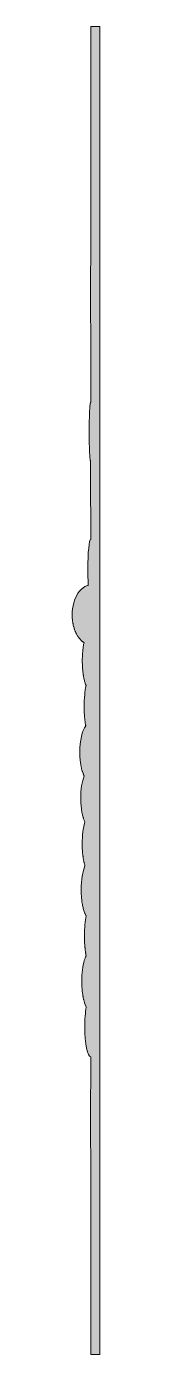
# Model space of a CAD drawing. Header units: inches. Extents: x 14 to 586, y 8 to 572.
# Drawn here: x 89 to 101, y 8 to 572 of the extents above; entities that cross this region are included whole.
import ezdxf

# ---------------------------------------------------------------- set-up
doc = ezdxf.new("R2010")
doc.units = ezdxf.units.IN
doc.header["$MEASUREMENT"] = 0
doc.layers.add('Layer 1', color=7, linetype='Continuous')

# ---------------------------------------------------------------- blocks, each defined once
blk = doc.blocks.new('block 2')
at = {"layer": 'Layer 1', "true_color": 0xff0000}
h = blk.add_hatch(color=1, dxfattribs=at)
h.dxf.hatch_style = 2
edge = h.paths.add_edge_path()
edge.add_spline(control_points=[(96.88, 470.55), (96.87, 470.55), (96.86, 469.47), (96.85, 467.67), (96.85, 466.64), (96.85, 465.37), (96.84, 463.94), (96.84, 463.59), (96.84, 463.22), (96.84, 462.84), (96.84, 461.33), (96.84, 459.67), (96.84, 457.93), (96.84, 456.19), (96.84, 454.53), (96.84, 453.02), (96.84, 452.64), (96.84, 452.27), (96.84, 451.91), (96.85, 450.48), (96.85, 449.22), (96.85, 448.19), (96.86, 446.39), (96.87, 445.31), (96.88, 445.31), (96.88, 445.31), (96.88, 412.31), (96.88, 412.31), (96.81, 412.31), (96.75, 412.11), (96.69, 411.74), (96.63, 411.37), (96.57, 410.83), (96.52, 410.15), (96.5, 409.93), (96.48, 409.68), (96.47, 409.43), (96.4, 408.4), (96.35, 407.13), (96.31, 405.7), (96.26, 403.91), (96.23, 401.87), (96.23, 399.69), (96.23, 399.27), (96.23, 398.87), (96.23, 398.46), (96.24, 398.31), (96.24, 398.17), (96.24, 398.02), (96.24, 397.76), (96.24, 397.5), (96.24, 397.25), (96.25, 397.09), (96.25, 396.94), (96.25, 396.79), (96.25, 396.55), (96.25, 396.32), (96.26, 396.09), (96.26, 395.93), (96.26, 395.77), (96.27, 395.61), (96.27, 395.4), (96.27, 395.18), (96.28, 394.98), (96.28, 394.81), (96.29, 394.65), (96.29, 394.49), (96.29, 394.29), (96.3, 394.1), (96.3, 393.91), (96.31, 393.76), (96.31, 393.6), (96.32, 393.45), (96.32, 393.26), (96.33, 393.07), (96.33, 392.88), (96.34, 392.74), (96.34, 392.6), (96.35, 392.47), (96.35, 392.29), (96.36, 392.11), (96.37, 391.93), (96.37, 391.8), (96.38, 391.67), (96.38, 391.55), (96.39, 391.36), (96.4, 391.18), (96.41, 391), (96.41, 390.9), (96.42, 390.8), (96.42, 390.7), (96.43, 390.51), (96.44, 390.33), (96.46, 390.15), (96.46, 390.08), (96.46, 389.99), (96.47, 389.92), (96.5, 389.43), (96.53, 388.99), (96.57, 388.62), (96.57, 388.56), (96.58, 388.51), (96.58, 388.46), (96.6, 388.34), (96.61, 388.21), (96.62, 388.1), (96.63, 388.05), (96.64, 388), (96.64, 387.94), (96.65, 387.85), (96.67, 387.77), (96.68, 387.69), (96.69, 387.64), (96.69, 387.6), (96.7, 387.55), (96.71, 387.49), (96.73, 387.43), (96.74, 387.38), (96.75, 387.34), (96.75, 387.31), (96.76, 387.28), (96.77, 387.26), (96.78, 387.22), (96.78, 387.21), (96.78, 386.21), (96.77, 385.12), (96.77, 383.95), (96.77, 382.79), (96.76, 381.55), (96.76, 380.27), (96.76, 378.97), (96.77, 377.71), (96.77, 376.52), (96.77, 375.73), (96.77, 374.97), (96.78, 374.26), (96.78, 373.9), (96.78, 373.55), (96.78, 373.22), (96.79, 372.55), (96.79, 371.92), (96.8, 371.35), (96.81, 370.49), (96.81, 369.76), (96.82, 369.18), (96.84, 368.4), (96.85, 367.89), (96.87, 367.72), (96.87, 367.68), (96.87, 367.66), (96.88, 367.66), (96.88, 367.66), (96.88, 354.07), (96.88, 354.07), (96.21, 354.07), (95.66, 348.42), (95.66, 341.45), (95.66, 340.88), (95.67, 340.32), (95.67, 339.78), (95.67, 339.71), (95.67, 339.64), (95.67, 339.57), (95.67, 339.5), (95.68, 339.42), (95.68, 339.35), (95.69, 338.87), (95.7, 338.39), (95.71, 337.93), (95.71, 337.87), (95.71, 337.81), (95.71, 337.75), (95.73, 337.24), (95.75, 336.75), (95.77, 336.27), (95.77, 336.21), (95.77, 336.16), (95.77, 336.1), (95.78, 336.03), (95.78, 335.97), (95.79, 335.89), (95.8, 335.49), (95.83, 335.1), (95.85, 334.73), (95.85, 334.67), (95.85, 334.6), (95.86, 334.55), (95.37, 334.45), (94.9, 334.28), (94.45, 334.04), (93.32, 333.46), (92.3, 332.47), (91.46, 331.2), (89.94, 328.9), (89, 325.64), (89, 322.03), (89, 322.03), (89, 322.03), (89, 322.02), (89, 321.63), (89.01, 321.25), (89.04, 320.86), (89.04, 320.75), (89.05, 320.63), (89.06, 320.51), (89.08, 320.24), (89.11, 319.97), (89.14, 319.7), (89.15, 319.58), (89.17, 319.46), (89.18, 319.34), (89.22, 319.04), (89.27, 318.74), (89.33, 318.45), (89.34, 318.38), (89.35, 318.31), (89.36, 318.24), (89.43, 317.88), (89.51, 317.54), (89.6, 317.2), (89.62, 317.1), (89.65, 317.01), (89.68, 316.92), (89.75, 316.67), (89.82, 316.42), (89.9, 316.18), (89.94, 316.07), (89.97, 315.97), (90.01, 315.86), (90.09, 315.62), (90.18, 315.39), (90.27, 315.16), (90.31, 315.08), (90.34, 314.99), (90.37, 314.91), (90.5, 314.61), (90.64, 314.32), (90.78, 314.04), (90.81, 313.98), (90.84, 313.93), (90.87, 313.88), (90.96, 313.71), (91.05, 313.54), (91.14, 313.38), (91.18, 313.32), (91.21, 313.27), (91.24, 313.22), (91.3, 313.14), (91.35, 313.05), (91.4, 312.97), (91.52, 312.79), (91.64, 312.61), (91.77, 312.44), (91.82, 312.37), (91.87, 312.3), (91.92, 312.23), (92.1, 312), (92.28, 311.77), (92.47, 311.57), (92.47, 311.57), (92.47, 311.57), (92.47, 311.57), (92.63, 311.39), (92.8, 311.23), (92.97, 311.07), (93, 311.05), (93.03, 311.02), (93.06, 311), (93.12, 310.94), (93.18, 310.89), (93.25, 310.84), (93.33, 310.77), (93.41, 310.7), (93.49, 310.64), (93.56, 310.59), (93.63, 310.54), (93.69, 310.5), (93.76, 310.45), (93.83, 310.4), (93.9, 310.35), (93.94, 310.32), (93.99, 310.29), (94.03, 310.26), (93.92, 309.73), (93.81, 309.17), (93.72, 308.58), (93.45, 306.8), (93.3, 304.77), (93.3, 302.62), (93.3, 302.12), (93.31, 301.63), (93.33, 301.14), (93.33, 300.99), (93.34, 300.84), (93.35, 300.69), (93.36, 300.35), (93.38, 300.02), (93.4, 299.69), (93.41, 299.53), (93.42, 299.37), (93.44, 299.21), (93.46, 298.88), (93.49, 298.55), (93.53, 298.23), (93.54, 298.11), (93.55, 297.97), (93.57, 297.85), (93.62, 297.41), (93.67, 296.98), (93.74, 296.57), (93.74, 296.52), (93.75, 296.48), (93.76, 296.43), (93.82, 296.07), (93.88, 295.72), (93.95, 295.39), (93.97, 295.26), (94, 295.15), (94.02, 295.03), (94.08, 294.77), (94.14, 294.52), (94.2, 294.27), (94.23, 294.16), (94.26, 294.04), (94.29, 293.92), (94.36, 293.67), (94.43, 293.44), (94.5, 293.21), (94.53, 293.12), (94.55, 293.04), (94.58, 292.96), (94.68, 292.66), (94.78, 292.38), (94.89, 292.12), (94.9, 292.11), (94.9, 292.1), (94.91, 292.09), (94.41, 289.81), (94.1, 286.67), (94.1, 283.21), (94.1, 282.79), (94.1, 282.38), (94.11, 281.98), (94.12, 281.84), (94.12, 281.71), (94.13, 281.58), (94.13, 281.31), (94.14, 281.05), (94.15, 280.78), (94.16, 280.63), (94.17, 280.48), (94.17, 280.33), (94.19, 280.09), (94.2, 279.85), (94.21, 279.62), (94.23, 279.47), (94.24, 279.32), (94.25, 279.16), (94.26, 278.94), (94.28, 278.73), (94.3, 278.51), (94.31, 278.36), (94.33, 278.21), (94.34, 278.06), (94.36, 277.85), (94.39, 277.64), (94.41, 277.44), (94.42, 277.3), (94.44, 277.15), (94.46, 277.01), (94.48, 276.81), (94.51, 276.62), (94.54, 276.42), (94.56, 276.29), (94.57, 276.16), (94.59, 276.03), (94.62, 275.83), (94.66, 275.64), (94.69, 275.45), (94.71, 275.34), (94.73, 275.22), (94.75, 275.11), (94.75, 275.08), (94.76, 275.05), (94.76, 275.03), (93.26, 272.94), (92.23, 268.69), (92.23, 263.79), (92.23, 263.31), (92.25, 262.84), (92.27, 262.38), (92.27, 262.23), (92.28, 262.08), (92.29, 261.94), (92.31, 261.63), (92.33, 261.32), (92.35, 261.01), (92.36, 260.84), (92.38, 260.68), (92.4, 260.51), (92.43, 260.23), (92.46, 259.96), (92.49, 259.69), (92.51, 259.53), (92.53, 259.36), (92.56, 259.2), (92.59, 258.93), (92.64, 258.67), (92.68, 258.42), (92.71, 258.27), (92.73, 258.11), (92.76, 257.97), (92.81, 257.69), (92.87, 257.42), (92.93, 257.16), (92.96, 257.04), (92.98, 256.93), (93.01, 256.81), (93.1, 256.45), (93.2, 256.09), (93.3, 255.75), (93.31, 255.7), (93.33, 255.66), (93.35, 255.61), (93.44, 255.32), (93.53, 255.04), (93.63, 254.78), (93.67, 254.67), (93.71, 254.57), (93.75, 254.47), (93.83, 254.28), (93.92, 254.08), (94, 253.9), (94.02, 253.86), (94.04, 253.81), (94.06, 253.77), (93.63, 252.61), (93.27, 251.2), (93.03, 249.61), (92.79, 248.01), (92.65, 246.24), (92.65, 244.38), (92.65, 243.89), (92.66, 243.41), (92.68, 242.94), (92.69, 242.79), (92.7, 242.64), (92.71, 242.49), (92.72, 242.17), (92.74, 241.85), (92.76, 241.54), (92.78, 241.38), (92.79, 241.21), (92.81, 241.05), (92.83, 240.76), (92.86, 240.47), (92.9, 240.19), (92.92, 240.03), (92.93, 239.87), (92.95, 239.71), (92.99, 239.42), (93.04, 239.12), (93.09, 238.84), (93.11, 238.71), (93.12, 238.59), (93.15, 238.47), (93.22, 238.07), (93.29, 237.68), (93.38, 237.3), (93.39, 237.26), (93.4, 237.22), (93.41, 237.18), (93.49, 236.85), (93.57, 236.53), (93.65, 236.23), (93.66, 236.2), (93.67, 236.16), (93.68, 236.13), (93.7, 236.05), (93.73, 235.98), (93.76, 235.9), (93.82, 235.67), (93.89, 235.45), (93.97, 235.24), (94.01, 235.13), (94.05, 235.02), (94.09, 234.91), (94.17, 234.71), (94.24, 234.53), (94.32, 234.35), (94.35, 234.29), (94.37, 234.22), (94.4, 234.16), (93.7, 231.85), (93.26, 228.59), (93.26, 224.96), (93.26, 224.52), (93.27, 224.07), (93.28, 223.64), (93.29, 223.49), (93.3, 223.35), (93.3, 223.2), (93.31, 222.91), (93.32, 222.63), (93.34, 222.35), (93.35, 222.18), (93.37, 222.01), (93.38, 221.85), (93.4, 221.6), (93.41, 221.35), (93.44, 221.11), (93.45, 220.93), (93.47, 220.76), (93.49, 220.59), (93.51, 220.37), (93.54, 220.14), (93.56, 219.92), (93.57, 219.88), (93.57, 219.83), (93.58, 219.79), (93.6, 219.66), (93.62, 219.54), (93.63, 219.42), (93.66, 219.21), (93.69, 219), (93.73, 218.79), (93.75, 218.63), (93.78, 218.47), (93.81, 218.31), (93.84, 218.11), (93.88, 217.92), (93.92, 217.73), (93.95, 217.58), (93.98, 217.43), (94.01, 217.28), (94.05, 217.1), (94.09, 216.92), (94.14, 216.75), (94.17, 216.6), (94.21, 216.46), (94.25, 216.32), (94.29, 216.16), (94.34, 216), (94.38, 215.84), (94.4, 215.78), (94.42, 215.71), (94.44, 215.65), (93.45, 213.35), (92.81, 209.68), (92.81, 205.55), (92.81, 205.02), (92.82, 204.5), (92.84, 203.98), (92.85, 203.83), (92.85, 203.69), (92.86, 203.54), (92.88, 203.15), (92.91, 202.78), (92.94, 202.4), (92.95, 202.27), (92.96, 202.13), (92.97, 202), (93.02, 201.52), (93.07, 201.05), (93.13, 200.59), (93.14, 200.53), (93.15, 200.47), (93.16, 200.4), (93.22, 200.01), (93.28, 199.63), (93.35, 199.26), (93.38, 199.13), (93.4, 199), (93.43, 198.88), (93.49, 198.55), (93.56, 198.24), (93.64, 197.93), (93.65, 197.87), (93.67, 197.79), (93.68, 197.72), (93.69, 197.69), (93.7, 197.67), (93.71, 197.64), (93.81, 197.26), (93.91, 196.9), (94.02, 196.56), (94.05, 196.49), (94.07, 196.42), (94.1, 196.35), (94.19, 196.08), (94.29, 195.82), (94.39, 195.58), (94.43, 195.49), (94.46, 195.4), (94.5, 195.31), (94.61, 195.08), (94.72, 194.86), (94.83, 194.66), (94.85, 194.62), (94.87, 194.57), (94.89, 194.53), (94.47, 192.3), (94.21, 189.36), (94.21, 186.14), (94.21, 185.71), (94.22, 185.29), (94.23, 184.88), (94.23, 184.74), (94.24, 184.6), (94.24, 184.47), (94.25, 184.19), (94.25, 183.92), (94.27, 183.65), (94.27, 183.49), (94.28, 183.33), (94.29, 183.17), (94.3, 182.94), (94.31, 182.7), (94.33, 182.47), (94.34, 182.3), (94.35, 182.14), (94.37, 181.98), (94.38, 181.76), (94.4, 181.54), (94.41, 181.33), (94.43, 181.17), (94.45, 181.01), (94.46, 180.85), (94.48, 180.65), (94.5, 180.45), (94.52, 180.25), (94.54, 180.09), (94.56, 179.94), (94.58, 179.78), (94.6, 179.59), (94.62, 179.41), (94.65, 179.23), (94.67, 179.08), (94.69, 178.93), (94.72, 178.78), (94.73, 178.67), (94.75, 178.55), (94.77, 178.43), (94.78, 178.38), (94.79, 178.33), (94.8, 178.27), (94.82, 178.13), (94.85, 177.99), (94.87, 177.86), (94.89, 177.76), (94.91, 177.65), (94.92, 177.55), (94.65, 177), (94.39, 176.34), (94.17, 175.58), (93.49, 173.3), (93.07, 170.17), (93.07, 166.72), (93.07, 166.19), (93.08, 165.68), (93.1, 165.17), (93.11, 165.02), (93.12, 164.87), (93.12, 164.72), (93.14, 164.35), (93.17, 163.97), (93.19, 163.61), (93.2, 163.47), (93.21, 163.33), (93.23, 163.19), (93.27, 162.71), (93.32, 162.24), (93.37, 161.79), (93.38, 161.75), (93.38, 161.72), (93.39, 161.68), (93.44, 161.26), (93.51, 160.86), (93.58, 160.47), (93.6, 160.34), (93.62, 160.22), (93.64, 160.09), (93.7, 159.78), (93.77, 159.47), (93.83, 159.18), (93.86, 159.07), (93.88, 158.96), (93.9, 158.86), (94, 158.48), (94.09, 158.11), (94.2, 157.77), (94.21, 157.72), (94.23, 157.68), (94.24, 157.64), (94.33, 157.34), (94.43, 157.06), (94.53, 156.8), (94.57, 156.71), (94.6, 156.62), (94.64, 156.54), (94.73, 156.32), (94.82, 156.11), (94.92, 155.92), (94.94, 155.87), (94.96, 155.82), (94.99, 155.77), (94.58, 153.53), (94.33, 150.56), (94.33, 147.31), (94.33, 140.34), (95.47, 134.69), (96.88, 134.69), (96.88, 134.69), (96.88, 121.1), (96.88, 121.1), (96.84, 121.1), (96.8, 115.45), (96.8, 108.48), (96.8, 101.51), (96.84, 95.86), (96.88, 95.86), (96.88, 95.86), (96.88, 8.5), (96.88, 8.5), (96.88, 8.5), (100.76, 8.5), (100.76, 8.5), (100.76, 8.5), (100.76, 571.5), (100.76, 571.5), (100.76, 571.5), (96.88, 571.5), (96.88, 571.5), (96.88, 571.5), (96.88, 470.55), (96.88, 470.55)], knot_values=[0, 0, 0, 0, 1, 1, 1, 2, 2, 2, 3, 3, 3, 4, 4, 4, 5, 5, 5, 6, 6, 6, 7, 7, 7, 8, 8, 8, 9, 9, 9, 10, 10, 10, 11, 11, 11, 12, 12, 12, 13, 13, 13, 14, 14, 14, 15, 15, 15, 16, 16, 16, 17, 17, 17, 18, 18, 18, 19, 19, 19, 20, 20, 20, 21, 21, 21, 22, 22, 22, 23, 23, 23, 24, 24, 24, 25, 25, 25, 26, 26, 26, 27, 27, 27, 28, 28, 28, 29, 29, 29, 30, 30, 30, 31, 31, 31, 32, 32, 32, 33, 33, 33, 34, 34, 34, 35, 35, 35, 36, 36, 36, 37, 37, 37, 38, 38, 38, 39, 39, 39, 40, 40, 40, 41, 41, 41, 42, 42, 42, 43, 43, 43, 44, 44, 44, 45, 45, 45, 46, 46, 46, 47, 47, 47, 48, 48, 48, 49, 49, 49, 50, 50, 50, 51, 51, 51, 52, 52, 52, 53, 53, 53, 54, 54, 54, 55, 55, 55, 56, 56, 56, 57, 57, 57, 58, 58, 58, 59, 59, 59, 60, 60, 60, 61, 61, 61, 62, 62, 62, 63, 63, 63, 64, 64, 64, 65, 65, 65, 66, 66, 66, 67, 67, 67, 68, 68, 68, 69, 69, 69, 70, 70, 70, 71, 71, 71, 72, 72, 72, 73, 73, 73, 74, 74, 74, 75, 75, 75, 76, 76, 76, 77, 77, 77, 78, 78, 78, 79, 79, 79, 80, 80, 80, 81, 81, 81, 82, 82, 82, 83, 83, 83, 84, 84, 84, 85, 85, 85, 86, 86, 86, 87, 87, 87, 88, 88, 88, 89, 89, 89, 90, 90, 90, 91, 91, 91, 92, 92, 92, 93, 93, 93, 94, 94, 94, 95, 95, 95, 96, 96, 96, 97, 97, 97, 98, 98, 98, 99, 99, 99, 100, 100, 100, 101, 101, 101, 102, 102, 102, 103, 103, 103, 104, 104, 104, 105, 105, 105, 106, 106, 106, 107, 107, 107, 108, 108, 108, 109, 109, 109, 110, 110, 110, 111, 111, 111, 112, 112, 112, 113, 113, 113, 114, 114, 114, 115, 115, 115, 116, 116, 116, 117, 117, 117, 118, 118, 118, 119, 119, 119, 120, 120, 120, 121, 121, 121, 122, 122, 122, 123, 123, 123, 124, 124, 124, 125, 125, 125, 126, 126, 126, 127, 127, 127, 128, 128, 128, 129, 129, 129, 130, 130, 130, 131, 131, 131, 132, 132, 132, 133, 133, 133, 134, 134, 134, 135, 135, 135, 136, 136, 136, 137, 137, 137, 138, 138, 138, 139, 139, 139, 140, 140, 140, 141, 141, 141, 142, 142, 142, 143, 143, 143, 144, 144, 144, 145, 145, 145, 146, 146, 146, 147, 147, 147, 148, 148, 148, 149, 149, 149, 150, 150, 150, 151, 151, 151, 152, 152, 152, 153, 153, 153, 154, 154, 154, 155, 155, 155, 156, 156, 156, 157, 157, 157, 158, 158, 158, 159, 159, 159, 160, 160, 160, 161, 161, 161, 162, 162, 162, 163, 163, 163, 164, 164, 164, 165, 165, 165, 166, 166, 166, 167, 167, 167, 168, 168, 168, 169, 169, 169, 170, 170, 170, 171, 171, 171, 172, 172, 172, 173, 173, 173, 174, 174, 174, 175, 175, 175, 176, 176, 176, 177, 177, 177, 178, 178, 178, 179, 179, 179, 180, 180, 180, 181, 181, 181, 182, 182, 182, 183, 183, 183, 184, 184, 184, 185, 185, 185, 186, 186, 186, 187, 187, 187, 188, 188, 188, 189, 189, 189, 190, 190, 190, 191, 191, 191, 192, 192, 192, 193, 193, 193, 194, 194, 194, 195, 195, 195, 196, 196, 196, 197, 197, 197, 198, 198, 198, 199, 199, 199, 200, 200, 200, 201, 201, 201, 202, 202, 202, 203, 203, 203, 204, 204, 204, 205, 205, 205, 206, 206, 206, 207, 207, 207, 208, 208, 208, 209, 209, 209, 210, 210, 210, 211, 211, 211, 212, 212, 212, 213, 213, 213, 214, 214, 214, 215, 215, 215, 216, 216, 216, 217, 217, 217, 218, 218, 218, 219, 219, 219, 220, 220, 220, 221, 221, 221, 222, 222, 222, 223, 223, 223, 224, 224, 224, 225, 225, 225, 226, 226, 226, 227, 227, 227, 228, 228, 228, 229, 229, 229, 230, 230, 230, 231, 231, 231, 232, 232, 232, 233, 233, 233, 234, 234, 234, 235, 235, 235, 236, 236, 236, 237, 237, 237, 238, 238, 238, 239, 239, 239, 240, 240, 240, 241, 241, 241, 242, 242, 242, 243, 243, 243, 244, 244, 244, 245, 245, 245, 245], degree=3, periodic=1)
at = {"layer": 'Layer 1', "lineweight": 0}
blk.add_open_spline([(96.88, 470.55), (96.87, 470.55), (96.86, 469.47), (96.85, 467.67), (96.85, 466.64), (96.85, 465.37), (96.84, 463.94), (96.84, 463.59), (96.84, 463.22), (96.84, 462.84), (96.84, 461.33), (96.84, 459.67), (96.84, 457.93), (96.84, 456.19), (96.84, 454.53), (96.84, 453.02), (96.84, 452.64), (96.84, 452.27), (96.84, 451.91), (96.85, 450.48), (96.85, 449.22), (96.85, 448.19), (96.86, 446.39), (96.87, 445.31), (96.88, 445.31), (96.88, 445.31), (96.88, 412.31), (96.88, 412.31), (96.81, 412.31), (96.75, 412.11), (96.69, 411.74), (96.63, 411.37), (96.57, 410.83), (96.52, 410.15), (96.5, 409.93), (96.48, 409.68), (96.47, 409.43), (96.4, 408.4), (96.35, 407.13), (96.31, 405.7), (96.26, 403.91), (96.23, 401.87), (96.23, 399.69), (96.23, 399.27), (96.23, 398.87), (96.23, 398.46), (96.24, 398.31), (96.24, 398.17), (96.24, 398.02), (96.24, 397.76), (96.24, 397.5), (96.24, 397.25), (96.25, 397.09), (96.25, 396.94), (96.25, 396.79), (96.25, 396.55), (96.25, 396.32), (96.26, 396.09), (96.26, 395.93), (96.26, 395.77), (96.27, 395.61), (96.27, 395.4), (96.27, 395.18), (96.28, 394.98), (96.28, 394.81), (96.29, 394.65), (96.29, 394.49), (96.29, 394.29), (96.3, 394.1), (96.3, 393.91), (96.31, 393.76), (96.31, 393.6), (96.32, 393.45), (96.32, 393.26), (96.33, 393.07), (96.33, 392.88), (96.34, 392.74), (96.34, 392.6), (96.35, 392.47), (96.35, 392.29), (96.36, 392.11), (96.37, 391.93), (96.37, 391.8), (96.38, 391.67), (96.38, 391.55), (96.39, 391.36), (96.4, 391.18), (96.41, 391), (96.41, 390.9), (96.42, 390.8), (96.42, 390.7), (96.43, 390.51), (96.44, 390.33), (96.46, 390.15), (96.46, 390.08), (96.46, 389.99), (96.47, 389.92), (96.5, 389.43), (96.53, 388.99), (96.57, 388.62), (96.57, 388.56), (96.58, 388.51), (96.58, 388.46), (96.6, 388.34), (96.61, 388.21), (96.62, 388.1), (96.63, 388.05), (96.64, 388), (96.64, 387.94), (96.65, 387.85), (96.67, 387.77), (96.68, 387.69), (96.69, 387.64), (96.69, 387.6), (96.7, 387.55), (96.71, 387.49), (96.73, 387.43), (96.74, 387.38), (96.75, 387.34), (96.75, 387.31), (96.76, 387.28), (96.77, 387.26), (96.78, 387.22), (96.78, 387.21), (96.78, 386.21), (96.77, 385.12), (96.77, 383.95), (96.77, 382.79), (96.76, 381.55), (96.76, 380.27), (96.76, 378.97), (96.77, 377.71), (96.77, 376.52), (96.77, 375.73), (96.77, 374.97), (96.78, 374.26), (96.78, 373.9), (96.78, 373.55), (96.78, 373.22), (96.79, 372.55), (96.79, 371.92), (96.8, 371.35), (96.81, 370.49), (96.81, 369.76), (96.82, 369.18), (96.84, 368.4), (96.85, 367.89), (96.87, 367.72), (96.87, 367.68), (96.87, 367.66), (96.88, 367.66), (96.88, 367.66), (96.88, 354.07), (96.88, 354.07), (96.21, 354.07), (95.66, 348.42), (95.66, 341.45), (95.66, 340.88), (95.67, 340.32), (95.67, 339.78), (95.67, 339.71), (95.67, 339.64), (95.67, 339.57), (95.67, 339.5), (95.68, 339.42), (95.68, 339.35), (95.69, 338.87), (95.7, 338.39), (95.71, 337.93), (95.71, 337.87), (95.71, 337.81), (95.71, 337.75), (95.73, 337.24), (95.75, 336.75), (95.77, 336.27), (95.77, 336.21), (95.77, 336.16), (95.77, 336.1), (95.78, 336.03), (95.78, 335.97), (95.79, 335.89), (95.8, 335.49), (95.83, 335.1), (95.85, 334.73), (95.85, 334.67), (95.85, 334.6), (95.86, 334.55), (95.37, 334.45), (94.9, 334.28), (94.45, 334.04), (93.32, 333.46), (92.3, 332.47), (91.46, 331.2), (89.94, 328.9), (89, 325.64), (89, 322.03), (89, 322.03), (89, 322.03), (89, 322.02), (89, 321.63), (89.01, 321.25), (89.04, 320.86), (89.04, 320.75), (89.05, 320.63), (89.06, 320.51), (89.08, 320.24), (89.11, 319.97), (89.14, 319.7), (89.15, 319.58), (89.17, 319.46), (89.18, 319.34), (89.22, 319.04), (89.27, 318.74), (89.33, 318.45), (89.34, 318.38), (89.35, 318.31), (89.36, 318.24), (89.43, 317.88), (89.51, 317.54), (89.6, 317.2), (89.62, 317.1), (89.65, 317.01), (89.68, 316.92), (89.75, 316.67), (89.82, 316.42), (89.9, 316.18), (89.94, 316.07), (89.97, 315.97), (90.01, 315.86), (90.09, 315.62), (90.18, 315.39), (90.27, 315.16), (90.31, 315.08), (90.34, 314.99), (90.37, 314.91), (90.5, 314.61), (90.64, 314.32), (90.78, 314.04), (90.81, 313.98), (90.84, 313.93), (90.87, 313.88), (90.96, 313.71), (91.05, 313.54), (91.14, 313.38), (91.18, 313.32), (91.21, 313.27), (91.24, 313.22), (91.3, 313.14), (91.35, 313.05), (91.4, 312.97), (91.52, 312.79), (91.64, 312.61), (91.77, 312.44), (91.82, 312.37), (91.87, 312.3), (91.92, 312.23), (92.1, 312), (92.28, 311.77), (92.47, 311.57), (92.47, 311.57), (92.47, 311.57), (92.47, 311.57), (92.63, 311.39), (92.8, 311.23), (92.97, 311.07), (93, 311.05), (93.03, 311.02), (93.06, 311), (93.12, 310.94), (93.18, 310.89), (93.25, 310.84), (93.33, 310.77), (93.41, 310.7), (93.49, 310.64), (93.56, 310.59), (93.63, 310.54), (93.69, 310.5), (93.76, 310.45), (93.83, 310.4), (93.9, 310.35), (93.94, 310.32), (93.99, 310.29), (94.03, 310.26), (93.92, 309.73), (93.81, 309.17), (93.72, 308.58), (93.45, 306.8), (93.3, 304.77), (93.3, 302.62), (93.3, 302.12), (93.31, 301.63), (93.33, 301.14), (93.33, 300.99), (93.34, 300.84), (93.35, 300.69), (93.36, 300.35), (93.38, 300.02), (93.4, 299.69), (93.41, 299.53), (93.42, 299.37), (93.44, 299.21), (93.46, 298.88), (93.49, 298.55), (93.53, 298.23), (93.54, 298.11), (93.55, 297.97), (93.57, 297.85), (93.62, 297.41), (93.67, 296.98), (93.74, 296.57), (93.74, 296.52), (93.75, 296.48), (93.76, 296.43), (93.82, 296.07), (93.88, 295.72), (93.95, 295.39), (93.97, 295.26), (94, 295.15), (94.02, 295.03), (94.08, 294.77), (94.14, 294.52), (94.2, 294.27), (94.23, 294.16), (94.26, 294.04), (94.29, 293.92), (94.36, 293.67), (94.43, 293.44), (94.5, 293.21), (94.53, 293.12), (94.55, 293.04), (94.58, 292.96), (94.68, 292.66), (94.78, 292.38), (94.89, 292.12), (94.9, 292.11), (94.9, 292.1), (94.91, 292.09), (94.41, 289.81), (94.1, 286.67), (94.1, 283.21), (94.1, 282.79), (94.1, 282.38), (94.11, 281.98), (94.12, 281.84), (94.12, 281.71), (94.13, 281.58), (94.13, 281.31), (94.14, 281.05), (94.15, 280.78), (94.16, 280.63), (94.17, 280.48), (94.17, 280.33), (94.19, 280.09), (94.2, 279.85), (94.21, 279.62), (94.23, 279.47), (94.24, 279.32), (94.25, 279.16), (94.26, 278.94), (94.28, 278.73), (94.3, 278.51), (94.31, 278.36), (94.33, 278.21), (94.34, 278.06), (94.36, 277.85), (94.39, 277.64), (94.41, 277.44), (94.42, 277.3), (94.44, 277.15), (94.46, 277.01), (94.48, 276.81), (94.51, 276.62), (94.54, 276.42), (94.56, 276.29), (94.57, 276.16), (94.59, 276.03), (94.62, 275.83), (94.66, 275.64), (94.69, 275.45), (94.71, 275.34), (94.73, 275.22), (94.75, 275.11), (94.75, 275.08), (94.76, 275.05), (94.76, 275.03), (93.26, 272.94), (92.23, 268.69), (92.23, 263.79), (92.23, 263.31), (92.25, 262.84), (92.27, 262.38), (92.27, 262.23), (92.28, 262.08), (92.29, 261.94), (92.31, 261.63), (92.33, 261.32), (92.35, 261.01), (92.36, 260.84), (92.38, 260.68), (92.4, 260.51), (92.43, 260.23), (92.46, 259.96), (92.49, 259.69), (92.51, 259.53), (92.53, 259.36), (92.56, 259.2), (92.59, 258.93), (92.64, 258.67), (92.68, 258.42), (92.71, 258.27), (92.73, 258.11), (92.76, 257.97), (92.81, 257.69), (92.87, 257.42), (92.93, 257.16), (92.96, 257.04), (92.98, 256.93), (93.01, 256.81), (93.1, 256.45), (93.2, 256.09), (93.3, 255.75), (93.31, 255.7), (93.33, 255.66), (93.35, 255.61), (93.44, 255.32), (93.53, 255.04), (93.63, 254.78), (93.67, 254.67), (93.71, 254.57), (93.75, 254.47), (93.83, 254.28), (93.92, 254.08), (94, 253.9), (94.02, 253.86), (94.04, 253.81), (94.06, 253.77), (93.63, 252.61), (93.27, 251.2), (93.03, 249.61), (92.79, 248.01), (92.65, 246.24), (92.65, 244.38), (92.65, 243.89), (92.66, 243.41), (92.68, 242.94), (92.69, 242.79), (92.7, 242.64), (92.71, 242.49), (92.72, 242.17), (92.74, 241.85), (92.76, 241.54), (92.78, 241.38), (92.79, 241.21), (92.81, 241.05), (92.83, 240.76), (92.86, 240.47), (92.9, 240.19), (92.92, 240.03), (92.93, 239.87), (92.95, 239.71), (92.99, 239.42), (93.04, 239.12), (93.09, 238.84), (93.11, 238.71), (93.12, 238.59), (93.15, 238.47), (93.22, 238.07), (93.29, 237.68), (93.38, 237.3), (93.39, 237.26), (93.4, 237.22), (93.41, 237.18), (93.49, 236.85), (93.57, 236.53), (93.65, 236.23), (93.66, 236.2), (93.67, 236.16), (93.68, 236.13), (93.7, 236.05), (93.73, 235.98), (93.76, 235.9), (93.82, 235.67), (93.89, 235.45), (93.97, 235.24), (94.01, 235.13), (94.05, 235.02), (94.09, 234.91), (94.17, 234.71), (94.24, 234.53), (94.32, 234.35), (94.35, 234.29), (94.37, 234.22), (94.4, 234.16), (93.7, 231.85), (93.26, 228.59), (93.26, 224.96), (93.26, 224.52), (93.27, 224.07), (93.28, 223.64), (93.29, 223.49), (93.3, 223.35), (93.3, 223.2), (93.31, 222.91), (93.32, 222.63), (93.34, 222.35), (93.35, 222.18), (93.37, 222.01), (93.38, 221.85), (93.4, 221.6), (93.41, 221.35), (93.44, 221.11), (93.45, 220.93), (93.47, 220.76), (93.49, 220.59), (93.51, 220.37), (93.54, 220.14), (93.56, 219.92), (93.57, 219.88), (93.57, 219.83), (93.58, 219.79), (93.6, 219.66), (93.62, 219.54), (93.63, 219.42), (93.66, 219.21), (93.69, 219), (93.73, 218.79), (93.75, 218.63), (93.78, 218.47), (93.81, 218.31), (93.84, 218.11), (93.88, 217.92), (93.92, 217.73), (93.95, 217.58), (93.98, 217.43), (94.01, 217.28), (94.05, 217.1), (94.09, 216.92), (94.14, 216.75), (94.17, 216.6), (94.21, 216.46), (94.25, 216.32), (94.29, 216.16), (94.34, 216), (94.38, 215.84), (94.4, 215.78), (94.42, 215.71), (94.44, 215.65), (93.45, 213.35), (92.81, 209.68), (92.81, 205.55), (92.81, 205.02), (92.82, 204.5), (92.84, 203.98), (92.85, 203.83), (92.85, 203.69), (92.86, 203.54), (92.88, 203.15), (92.91, 202.78), (92.94, 202.4), (92.95, 202.27), (92.96, 202.13), (92.97, 202), (93.02, 201.52), (93.07, 201.05), (93.13, 200.59), (93.14, 200.53), (93.15, 200.47), (93.16, 200.4), (93.22, 200.01), (93.28, 199.63), (93.35, 199.26), (93.38, 199.13), (93.4, 199), (93.43, 198.88), (93.49, 198.55), (93.56, 198.24), (93.64, 197.93), (93.65, 197.87), (93.67, 197.79), (93.68, 197.72), (93.69, 197.69), (93.7, 197.67), (93.71, 197.64), (93.81, 197.26), (93.91, 196.9), (94.02, 196.56), (94.05, 196.49), (94.07, 196.42), (94.1, 196.35), (94.19, 196.08), (94.29, 195.82), (94.39, 195.58), (94.43, 195.49), (94.46, 195.4), (94.5, 195.31), (94.61, 195.08), (94.72, 194.86), (94.83, 194.66), (94.85, 194.62), (94.87, 194.57), (94.89, 194.53), (94.47, 192.3), (94.21, 189.36), (94.21, 186.14), (94.21, 185.71), (94.22, 185.29), (94.23, 184.88), (94.23, 184.74), (94.24, 184.6), (94.24, 184.47), (94.25, 184.19), (94.25, 183.92), (94.27, 183.65), (94.27, 183.49), (94.28, 183.33), (94.29, 183.17), (94.3, 182.94), (94.31, 182.7), (94.33, 182.47), (94.34, 182.3), (94.35, 182.14), (94.37, 181.98), (94.38, 181.76), (94.4, 181.54), (94.41, 181.33), (94.43, 181.17), (94.45, 181.01), (94.46, 180.85), (94.48, 180.65), (94.5, 180.45), (94.52, 180.25), (94.54, 180.09), (94.56, 179.94), (94.58, 179.78), (94.6, 179.59), (94.62, 179.41), (94.65, 179.23), (94.67, 179.08), (94.69, 178.93), (94.72, 178.78), (94.73, 178.67), (94.75, 178.55), (94.77, 178.43), (94.78, 178.38), (94.79, 178.33), (94.8, 178.27), (94.82, 178.13), (94.85, 177.99), (94.87, 177.86), (94.89, 177.76), (94.91, 177.65), (94.92, 177.55), (94.65, 177), (94.39, 176.34), (94.17, 175.58), (93.49, 173.3), (93.07, 170.17), (93.07, 166.72), (93.07, 166.19), (93.08, 165.68), (93.1, 165.17), (93.11, 165.02), (93.12, 164.87), (93.12, 164.72), (93.14, 164.35), (93.17, 163.97), (93.19, 163.61), (93.2, 163.47), (93.21, 163.33), (93.23, 163.19), (93.27, 162.71), (93.32, 162.24), (93.37, 161.79), (93.38, 161.75), (93.38, 161.72), (93.39, 161.68), (93.44, 161.26), (93.51, 160.86), (93.58, 160.47), (93.6, 160.34), (93.62, 160.22), (93.64, 160.09), (93.7, 159.78), (93.77, 159.47), (93.83, 159.18), (93.86, 159.07), (93.88, 158.96), (93.9, 158.86), (94, 158.48), (94.09, 158.11), (94.2, 157.77), (94.21, 157.72), (94.23, 157.68), (94.24, 157.64), (94.33, 157.34), (94.43, 157.06), (94.53, 156.8), (94.57, 156.71), (94.6, 156.62), (94.64, 156.54), (94.73, 156.32), (94.82, 156.11), (94.92, 155.92), (94.94, 155.87), (94.96, 155.82), (94.99, 155.77), (94.58, 153.53), (94.33, 150.56), (94.33, 147.31), (94.33, 140.34), (95.47, 134.69), (96.88, 134.69), (96.88, 134.69), (96.88, 121.1), (96.88, 121.1), (96.84, 121.1), (96.8, 115.45), (96.8, 108.48), (96.8, 101.51), (96.84, 95.86), (96.88, 95.86), (96.88, 95.86), (96.88, 8.5), (96.88, 8.5), (96.88, 8.5), (100.76, 8.5), (100.76, 8.5), (100.76, 8.5), (100.76, 571.5), (100.76, 571.5), (100.76, 571.5), (96.88, 571.5), (96.88, 571.5), (96.88, 571.5), (96.88, 470.55), (96.88, 470.55)], degree=3, knots=[0, 0, 0, 0, 1, 1, 1, 2, 2, 2, 3, 3, 3, 4, 4, 4, 5, 5, 5, 6, 6, 6, 7, 7, 7, 8, 8, 8, 9, 9, 9, 10, 10, 10, 11, 11, 11, 12, 12, 12, 13, 13, 13, 14, 14, 14, 15, 15, 15, 16, 16, 16, 17, 17, 17, 18, 18, 18, 19, 19, 19, 20, 20, 20, 21, 21, 21, 22, 22, 22, 23, 23, 23, 24, 24, 24, 25, 25, 25, 26, 26, 26, 27, 27, 27, 28, 28, 28, 29, 29, 29, 30, 30, 30, 31, 31, 31, 32, 32, 32, 33, 33, 33, 34, 34, 34, 35, 35, 35, 36, 36, 36, 37, 37, 37, 38, 38, 38, 39, 39, 39, 40, 40, 40, 41, 41, 41, 42, 42, 42, 43, 43, 43, 44, 44, 44, 45, 45, 45, 46, 46, 46, 47, 47, 47, 48, 48, 48, 49, 49, 49, 50, 50, 50, 51, 51, 51, 52, 52, 52, 53, 53, 53, 54, 54, 54, 55, 55, 55, 56, 56, 56, 57, 57, 57, 58, 58, 58, 59, 59, 59, 60, 60, 60, 61, 61, 61, 62, 62, 62, 63, 63, 63, 64, 64, 64, 65, 65, 65, 66, 66, 66, 67, 67, 67, 68, 68, 68, 69, 69, 69, 70, 70, 70, 71, 71, 71, 72, 72, 72, 73, 73, 73, 74, 74, 74, 75, 75, 75, 76, 76, 76, 77, 77, 77, 78, 78, 78, 79, 79, 79, 80, 80, 80, 81, 81, 81, 82, 82, 82, 83, 83, 83, 84, 84, 84, 85, 85, 85, 86, 86, 86, 87, 87, 87, 88, 88, 88, 89, 89, 89, 90, 90, 90, 91, 91, 91, 92, 92, 92, 93, 93, 93, 94, 94, 94, 95, 95, 95, 96, 96, 96, 97, 97, 97, 98, 98, 98, 99, 99, 99, 100, 100, 100, 101, 101, 101, 102, 102, 102, 103, 103, 103, 104, 104, 104, 105, 105, 105, 106, 106, 106, 107, 107, 107, 108, 108, 108, 109, 109, 109, 110, 110, 110, 111, 111, 111, 112, 112, 112, 113, 113, 113, 114, 114, 114, 115, 115, 115, 116, 116, 116, 117, 117, 117, 118, 118, 118, 119, 119, 119, 120, 120, 120, 121, 121, 121, 122, 122, 122, 123, 123, 123, 124, 124, 124, 125, 125, 125, 126, 126, 126, 127, 127, 127, 128, 128, 128, 129, 129, 129, 130, 130, 130, 131, 131, 131, 132, 132, 132, 133, 133, 133, 134, 134, 134, 135, 135, 135, 136, 136, 136, 137, 137, 137, 138, 138, 138, 139, 139, 139, 140, 140, 140, 141, 141, 141, 142, 142, 142, 143, 143, 143, 144, 144, 144, 145, 145, 145, 146, 146, 146, 147, 147, 147, 148, 148, 148, 149, 149, 149, 150, 150, 150, 151, 151, 151, 152, 152, 152, 153, 153, 153, 154, 154, 154, 155, 155, 155, 156, 156, 156, 157, 157, 157, 158, 158, 158, 159, 159, 159, 160, 160, 160, 161, 161, 161, 162, 162, 162, 163, 163, 163, 164, 164, 164, 165, 165, 165, 166, 166, 166, 167, 167, 167, 168, 168, 168, 169, 169, 169, 170, 170, 170, 171, 171, 171, 172, 172, 172, 173, 173, 173, 174, 174, 174, 175, 175, 175, 176, 176, 176, 177, 177, 177, 178, 178, 178, 179, 179, 179, 180, 180, 180, 181, 181, 181, 182, 182, 182, 183, 183, 183, 184, 184, 184, 185, 185, 185, 186, 186, 186, 187, 187, 187, 188, 188, 188, 189, 189, 189, 190, 190, 190, 191, 191, 191, 192, 192, 192, 193, 193, 193, 194, 194, 194, 195, 195, 195, 196, 196, 196, 197, 197, 197, 198, 198, 198, 199, 199, 199, 200, 200, 200, 201, 201, 201, 202, 202, 202, 203, 203, 203, 204, 204, 204, 205, 205, 205, 206, 206, 206, 207, 207, 207, 208, 208, 208, 209, 209, 209, 210, 210, 210, 211, 211, 211, 212, 212, 212, 213, 213, 213, 214, 214, 214, 215, 215, 215, 216, 216, 216, 217, 217, 217, 218, 218, 218, 219, 219, 219, 220, 220, 220, 221, 221, 221, 222, 222, 222, 223, 223, 223, 224, 224, 224, 225, 225, 225, 226, 226, 226, 227, 227, 227, 228, 228, 228, 229, 229, 229, 230, 230, 230, 231, 231, 231, 232, 232, 232, 233, 233, 233, 234, 234, 234, 235, 235, 235, 236, 236, 236, 237, 237, 237, 238, 238, 238, 239, 239, 239, 240, 240, 240, 241, 241, 241, 242, 242, 242, 243, 243, 243, 244, 244, 244, 245, 245, 245, 245], dxfattribs=at)

msp = doc.modelspace()

# ---------------------------------------------------------------- block references
at = {"layer": 'Layer 1'}
msp.add_blockref('block 2', (0, 0), dxfattribs=at)

doc.saveas('drawing.dxf')
